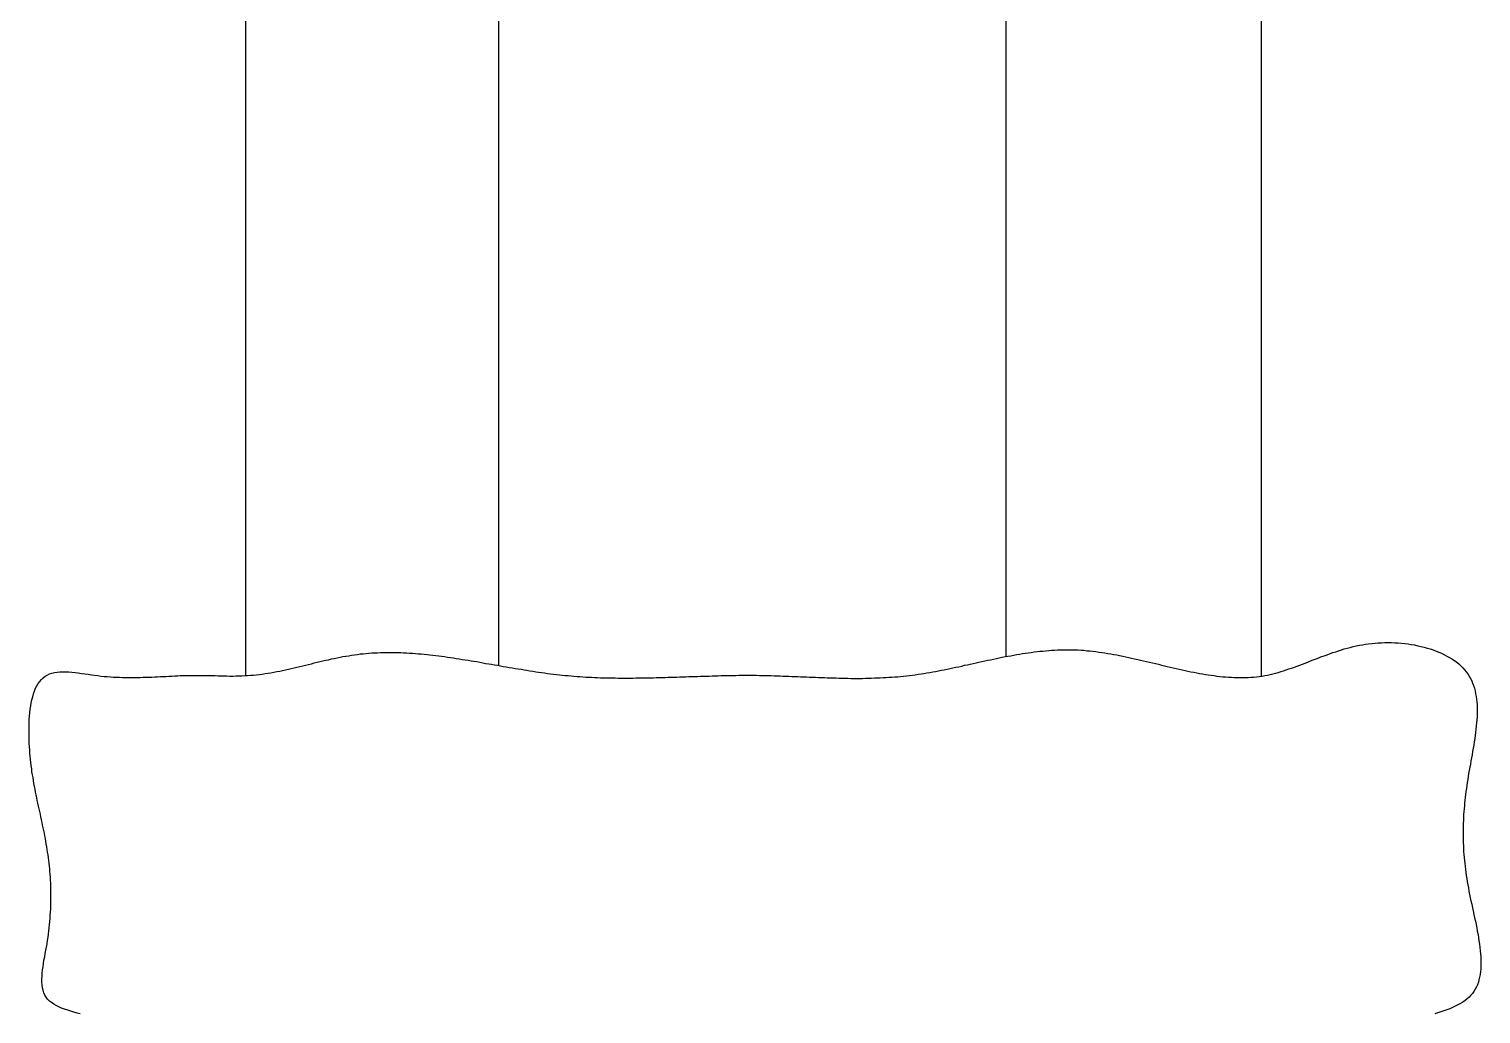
# Model space of a CAD drawing. Extents: x 443 to 1217, y -1921 to -677.
# Drawn here: x 562.35 to 576.27, y -999.59 to -990.15 of the extents above; entities that cross this region are included whole.
import ezdxf

# ---------------------------------------------------------------- set-up
doc = ezdxf.new("R2010")
doc.units = 0
doc.header["$MEASUREMENT"] = 0
doc.layers.add('3', color=8, linetype='CONTINUOUS')
doc.layers.add('5', color=7, linetype='CONTINUOUS')

msp = doc.modelspace()

# ---------------------------------------------------------------- linework, layer by layer
at = {"layer": '3', "color": 3}
for p, q in [((575.07, -996.062), (575.1, -996.056)), ((575.1, -996.056), (575.129, -996.051)), ((575.129, -996.051), (575.16, -996.046)), ((575.16, -996.046), (575.189, -996.042)), ((575.189, -996.042), (575.22, -996.038)), ((575.22, -996.038), (575.251, -996.036)), ((575.251, -996.036), (575.282, -996.033)), ((575.282, -996.033), (575.313, -996.031)), ((575.313, -996.031), (575.345, -996.03)), ((575.345, -996.03), (575.377, -996.03)), ((575.377, -996.03), (575.408, -996.03)), ((575.408, -996.03), (575.441, -996.033)), ((575.441, -996.033), (575.472, -996.034)), ((575.472, -996.034), (575.504, -996.037)), ((575.504, -996.037), (575.536, -996.04)), ((575.536, -996.04), (575.567, -996.043)), ((575.567, -996.043), (575.598, -996.048)), ((575.598, -996.048), (575.629, -996.053)), ((575.629, -996.053), (575.66, -996.06)), ((575.66, -996.06), (575.69, -996.066)), ((565.163, -996.206), (565.191, -996.199)), ((565.191, -996.199), (565.218, -996.194)), ((565.218, -996.194), (565.246, -996.187)), ((565.246, -996.187), (565.273, -996.182)), ((565.273, -996.182), (565.301, -996.175)), ((565.301, -996.175), (565.328, -996.17)), ((565.328, -996.17), (565.356, -996.164)), ((565.356, -996.164), (565.383, -996.16)), ((565.383, -996.16), (565.411, -996.156)), ((565.411, -996.156), (565.438, -996.151)), ((565.438, -996.151), (565.466, -996.147)), ((565.466, -996.147), (565.494, -996.143)), ((565.494, -996.143), (565.521, -996.139)), ((565.521, -996.139), (565.549, -996.137)), ((565.549, -996.137), (565.577, -996.134)), ((565.577, -996.134), (565.604, -996.132)), ((565.604, -996.132), (565.632, -996.129)), ((565.632, -996.129), (565.66, -996.128)), ((565.66, -996.128), (565.687, -996.127)), ((565.687, -996.127), (565.715, -996.126)), ((565.715, -996.126), (565.743, -996.125)), ((565.743, -996.125), (565.771, -996.125)), ((565.771, -996.125), (565.798, -996.124)), ((565.798, -996.124), (565.826, -996.125)), ((565.826, -996.125), (565.855, -996.125)), ((565.855, -996.125), (565.882, -996.126)), ((565.882, -996.126), (565.91, -996.126)), ((565.91, -996.126), (565.938, -996.127)), ((565.938, -996.127), (565.966, -996.129)), ((565.966, -996.129), (565.994, -996.131)), ((565.994, -996.131), (566.022, -996.133)), ((566.022, -996.133), (566.05, -996.135)), ((566.05, -996.135), (566.078, -996.137)), ((566.078, -996.137), (566.105, -996.139)), ((566.105, -996.139), (566.134, -996.141)), ((566.134, -996.141), (566.162, -996.145)), ((566.162, -996.145), (566.189, -996.148)), ((566.189, -996.148), (566.218, -996.151)), ((566.218, -996.151), (566.246, -996.155)), ((566.246, -996.155), (566.274, -996.158)), ((566.274, -996.158), (566.302, -996.161)), ((566.302, -996.161), (566.33, -996.165)), ((566.33, -996.165), (566.358, -996.169)), ((566.358, -996.169), (566.387, -996.173)), ((566.387, -996.173), (566.415, -996.177)), ((566.415, -996.177), (566.442, -996.182)), ((566.442, -996.182), (566.471, -996.186)), ((566.471, -996.186), (566.499, -996.191)), ((566.499, -996.191), (566.527, -996.195)), ((566.527, -996.195), (566.556, -996.199)), ((566.556, -996.199), (566.584, -996.204)), ((571.509, -996.206), (571.537, -996.2)), ((571.537, -996.2), (571.564, -996.194)), ((571.564, -996.194), (571.593, -996.188)), ((571.593, -996.188), (571.62, -996.183)), ((571.62, -996.183), (571.648, -996.176)), ((571.648, -996.176), (571.676, -996.171)), ((571.676, -996.171), (571.703, -996.165)), ((571.703, -996.165), (571.731, -996.16)), ((571.731, -996.16), (571.759, -996.156)), ((571.759, -996.156), (571.787, -996.15)), ((571.787, -996.15), (571.815, -996.145)), ((571.815, -996.145), (571.842, -996.14)), ((571.842, -996.14), (571.871, -996.136)), ((571.871, -996.136), (571.898, -996.132)), ((571.898, -996.132), (571.926, -996.127)), ((571.926, -996.127), (571.955, -996.124)), ((571.955, -996.124), (571.982, -996.12)), ((571.982, -996.12), (572.01, -996.116)), ((572.01, -996.116), (572.037, -996.113)), ((572.037, -996.113), (572.066, -996.111)), ((572.066, -996.111), (572.094, -996.108)), ((572.094, -996.108), (572.122, -996.106)), ((572.122, -996.106), (572.15, -996.103)), ((572.15, -996.103), (572.178, -996.102)), ((572.178, -996.102), (572.206, -996.1)), ((572.206, -996.1), (572.235, -996.099)), ((572.235, -996.099), (572.263, -996.099)), ((572.263, -996.099), (572.29, -996.099)), ((572.29, -996.099), (572.319, -996.099)), ((572.319, -996.099), (572.347, -996.099)), ((572.347, -996.099), (572.375, -996.1)), ((572.375, -996.1), (572.404, -996.101)), ((572.404, -996.101), (572.432, -996.102)), ((572.432, -996.102), (572.46, -996.104)), ((572.46, -996.104), (572.489, -996.108)), ((572.489, -996.108), (572.517, -996.11)), ((572.517, -996.11), (572.546, -996.113)), ((572.546, -996.113), (572.575, -996.116)), ((572.575, -996.116), (572.603, -996.121)), ((572.603, -996.121), (572.631, -996.124)), ((572.631, -996.124), (572.66, -996.128)), ((572.66, -996.128), (572.688, -996.134)), ((572.688, -996.134), (572.717, -996.138)), ((572.717, -996.138), (572.746, -996.144)), ((572.746, -996.144), (572.774, -996.149)), ((572.774, -996.149), (572.802, -996.155)), ((572.802, -996.155), (572.832, -996.16)), ((572.832, -996.16), (572.86, -996.167)), ((572.86, -996.167), (572.889, -996.172)), ((572.889, -996.172), (572.917, -996.179)), ((572.917, -996.179), (572.945, -996.185)), ((572.945, -996.185), (572.975, -996.192)), ((572.975, -996.192), (573.003, -996.198)), ((573.003, -996.198), (573.031, -996.205)), ((574.632, -996.206), (574.658, -996.196)), ((574.658, -996.196), (574.685, -996.186)), ((574.685, -996.186), (574.711, -996.175)), ((574.711, -996.175), (574.738, -996.165)), ((574.738, -996.165), (574.764, -996.156)), ((574.764, -996.156), (574.791, -996.146)), ((574.791, -996.146), (574.819, -996.136)), ((574.819, -996.136), (574.845, -996.126)), ((574.845, -996.126), (574.873, -996.118)), ((574.873, -996.118), (574.9, -996.109)), ((574.9, -996.109), (574.928, -996.1)), ((574.928, -996.1), (574.956, -996.091)), ((574.956, -996.091), (574.984, -996.084)), ((574.984, -996.084), (575.013, -996.076)), ((575.013, -996.076), (575.041, -996.068)), ((575.041, -996.068), (575.07, -996.062)), ((575.69, -996.066), (575.72, -996.074)), ((575.72, -996.074), (575.749, -996.082)), ((575.749, -996.082), (575.779, -996.09)), ((575.779, -996.09), (575.807, -996.1)), ((575.807, -996.1), (575.835, -996.111)), ((575.835, -996.111), (575.863, -996.122)), ((575.863, -996.122), (575.889, -996.133)), ((575.889, -996.133), (575.915, -996.146)), ((575.915, -996.146), (575.94, -996.159)), ((575.94, -996.159), (575.965, -996.173)), ((575.965, -996.173), (575.988, -996.187)), ((575.988, -996.187), (576.011, -996.203)), ((562.521, -996.341), (562.543, -996.331)), ((562.543, -996.331), (562.566, -996.323)), ((562.566, -996.323), (562.591, -996.317)), ((562.591, -996.317), (562.616, -996.314)), ((562.616, -996.314), (562.642, -996.311)), ((562.642, -996.311), (562.67, -996.31)), ((562.67, -996.31), (562.699, -996.31)), ((562.699, -996.31), (562.728, -996.311)), ((562.728, -996.311), (562.757, -996.315)), ((562.757, -996.315), (562.788, -996.318)), ((562.788, -996.318), (562.819, -996.321)), ((562.819, -996.321), (562.849, -996.326)), ((562.849, -996.326), (562.881, -996.33)), ((562.881, -996.33), (562.912, -996.334)), ((562.912, -996.334), (562.944, -996.34)), ((564.498, -996.342), (564.526, -996.339)), ((564.526, -996.339), (564.555, -996.335)), ((564.555, -996.335), (564.582, -996.332)), ((564.582, -996.332), (564.61, -996.328)), ((564.61, -996.328), (564.639, -996.323)), ((564.639, -996.323), (564.666, -996.319)), ((564.666, -996.319), (564.694, -996.314)), ((564.694, -996.314), (564.721, -996.308)), ((564.721, -996.308), (564.75, -996.303)), ((564.75, -996.303), (564.777, -996.297)), ((564.777, -996.297), (564.805, -996.292)), ((564.805, -996.292), (564.833, -996.285)), ((564.833, -996.285), (564.86, -996.279)), ((564.86, -996.279), (564.888, -996.272)), ((564.888, -996.272), (564.915, -996.266)), ((564.915, -996.266), (564.943, -996.259)), ((564.943, -996.259), (564.971, -996.253)), ((564.971, -996.253), (564.998, -996.246)), ((564.998, -996.246), (565.025, -996.24)), ((565.025, -996.24), (565.053, -996.233)), ((565.053, -996.233), (565.081, -996.225)), ((565.081, -996.225), (565.108, -996.219)), ((565.108, -996.219), (565.135, -996.212)), ((565.135, -996.212), (565.163, -996.206)), ((566.584, -996.204), (566.611, -996.209)), ((566.611, -996.209), (566.639, -996.213)), ((566.639, -996.213), (566.668, -996.219)), ((566.668, -996.219), (566.696, -996.223)), ((566.696, -996.223), (566.724, -996.229)), ((566.724, -996.229), (566.753, -996.233)), ((566.753, -996.233), (566.781, -996.238)), ((566.781, -996.238), (566.809, -996.243)), ((566.809, -996.243), (566.837, -996.248)), ((566.837, -996.248), (566.865, -996.253)), ((566.865, -996.253), (566.893, -996.258)), ((566.893, -996.258), (566.922, -996.262)), ((566.922, -996.262), (566.95, -996.268)), ((566.95, -996.268), (566.978, -996.272)), ((566.978, -996.272), (567.007, -996.278)), ((567.007, -996.278), (567.035, -996.282)), ((567.035, -996.282), (567.063, -996.286)), ((567.063, -996.286), (567.092, -996.292)), ((567.092, -996.292), (567.12, -996.296)), ((567.12, -996.296), (567.147, -996.301)), ((567.147, -996.301), (567.176, -996.305)), ((567.176, -996.305), (567.204, -996.309)), ((567.204, -996.309), (567.232, -996.314)), ((567.232, -996.314), (567.261, -996.317)), ((567.261, -996.317), (567.289, -996.321)), ((567.289, -996.321), (567.317, -996.325)), ((567.317, -996.325), (567.346, -996.329)), ((567.346, -996.329), (567.374, -996.332)), ((567.374, -996.332), (567.402, -996.335)), ((567.402, -996.335), (567.431, -996.339)), ((567.431, -996.339), (567.459, -996.342)), ((570.815, -996.342), (570.842, -996.338)), ((570.842, -996.338), (570.87, -996.334)), ((570.87, -996.334), (570.898, -996.33)), ((570.898, -996.33), (570.926, -996.326)), ((570.926, -996.326), (570.954, -996.321)), ((570.954, -996.321), (570.981, -996.316)), ((570.981, -996.316), (571.01, -996.311)), ((571.01, -996.311), (571.037, -996.306)), ((571.037, -996.306), (571.065, -996.301)), ((571.065, -996.301), (571.092, -996.295)), ((571.092, -996.295), (571.121, -996.29)), ((571.121, -996.29), (571.148, -996.284)), ((571.148, -996.284), (571.176, -996.279)), ((571.176, -996.279), (571.204, -996.272)), ((571.204, -996.272), (571.232, -996.267)), ((571.232, -996.267), (571.259, -996.261)), ((571.259, -996.261), (571.288, -996.255)), ((571.288, -996.255), (571.315, -996.248)), ((571.315, -996.248), (571.342, -996.243)), ((571.342, -996.243), (571.37, -996.236)), ((571.37, -996.236), (571.398, -996.231)), ((571.398, -996.231), (571.426, -996.224)), ((571.426, -996.224), (571.453, -996.218)), ((571.453, -996.218), (571.482, -996.212)), ((571.482, -996.212), (571.509, -996.206)), ((573.031, -996.205), (573.06, -996.211)), ((573.06, -996.211), (573.088, -996.218)), ((573.088, -996.218), (573.117, -996.225)), ((573.117, -996.225), (573.146, -996.232)), ((573.146, -996.232), (573.174, -996.238)), ((573.174, -996.238), (573.202, -996.246)), ((573.202, -996.246), (573.231, -996.253)), ((573.231, -996.253), (573.259, -996.259)), ((573.259, -996.259), (573.287, -996.266)), ((573.287, -996.266), (573.316, -996.272)), ((573.316, -996.272), (573.344, -996.279)), ((573.344, -996.279), (573.372, -996.285)), ((573.372, -996.285), (573.401, -996.292)), ((573.401, -996.292), (573.429, -996.297)), ((573.429, -996.297), (573.457, -996.304)), ((573.457, -996.304), (573.485, -996.309)), ((573.485, -996.309), (573.513, -996.315)), ((573.513, -996.315), (573.541, -996.32)), ((573.541, -996.32), (573.569, -996.326)), ((573.569, -996.326), (573.597, -996.33)), ((573.597, -996.33), (573.625, -996.335)), ((573.625, -996.335), (573.652, -996.34)), ((574.219, -996.341), (574.245, -996.335)), ((574.245, -996.335), (574.271, -996.33)), ((574.271, -996.33), (574.297, -996.323)), ((574.297, -996.323), (574.323, -996.316)), ((574.323, -996.316), (574.349, -996.308)), ((574.349, -996.308), (574.374, -996.301)), ((574.374, -996.301), (574.4, -996.292)), ((574.4, -996.292), (574.425, -996.283)), ((574.425, -996.283), (574.451, -996.274)), ((574.451, -996.274), (574.477, -996.266)), ((574.477, -996.266), (574.503, -996.256)), ((574.503, -996.256), (574.529, -996.246)), ((574.529, -996.246), (574.555, -996.236)), ((574.555, -996.236), (574.58, -996.226)), ((574.58, -996.226), (574.606, -996.217)), ((574.606, -996.217), (574.632, -996.206)), ((576.011, -996.203), (576.033, -996.219)), ((576.033, -996.219), (576.053, -996.235)), ((576.053, -996.235), (576.073, -996.253)), ((576.073, -996.253), (576.092, -996.271)), ((576.092, -996.271), (576.109, -996.29)), ((576.109, -996.29), (576.124, -996.31)), ((576.124, -996.31), (576.139, -996.33)), ((576.139, -996.33), (576.154, -996.352)), ((562.4, -996.495), (562.41, -996.468)), ((562.41, -996.468), (562.422, -996.446)), ((562.422, -996.446), (562.435, -996.423)), ((562.435, -996.423), (562.449, -996.402)), ((562.449, -996.402), (562.465, -996.383)), ((562.465, -996.383), (562.483, -996.367)), ((562.483, -996.367), (562.501, -996.353)), ((562.501, -996.353), (562.521, -996.341)), ((562.944, -996.34), (562.974, -996.343)), ((562.974, -996.343), (563.005, -996.347)), ((563.005, -996.347), (563.035, -996.351)), ((563.035, -996.351), (563.066, -996.354)), ((563.066, -996.354), (563.096, -996.356)), ((563.096, -996.356), (563.126, -996.358)), ((563.126, -996.358), (563.155, -996.361)), ((563.155, -996.361), (563.185, -996.362)), ((563.185, -996.362), (563.214, -996.363)), ((563.214, -996.363), (563.242, -996.364)), ((563.242, -996.364), (563.272, -996.365)), ((563.272, -996.365), (563.3, -996.365)), ((563.3, -996.365), (563.329, -996.365)), ((563.329, -996.365), (563.357, -996.365)), ((563.357, -996.365), (563.385, -996.365)), ((563.385, -996.365), (563.412, -996.364)), ((563.412, -996.364), (563.441, -996.363)), ((563.441, -996.363), (563.468, -996.363)), ((563.468, -996.363), (563.496, -996.362)), ((563.496, -996.362), (563.524, -996.361)), ((563.524, -996.361), (563.551, -996.359)), ((563.551, -996.359), (563.579, -996.358)), ((563.579, -996.358), (563.606, -996.356)), ((563.606, -996.356), (563.634, -996.355)), ((563.634, -996.355), (563.661, -996.354)), ((563.661, -996.354), (563.688, -996.353)), ((563.688, -996.353), (563.715, -996.352)), ((563.715, -996.352), (563.743, -996.35)), ((563.743, -996.35), (563.77, -996.349)), ((563.77, -996.349), (563.797, -996.347)), ((563.797, -996.347), (563.824, -996.347)), ((563.824, -996.347), (563.852, -996.346)), ((563.852, -996.346), (563.879, -996.345)), ((563.879, -996.345), (563.907, -996.345)), ((563.907, -996.345), (563.935, -996.345)), ((563.935, -996.345), (563.962, -996.345)), ((563.962, -996.345), (563.99, -996.345)), ((563.99, -996.345), (564.018, -996.345)), ((564.018, -996.345), (564.046, -996.345)), ((564.046, -996.345), (564.074, -996.346)), ((564.074, -996.346), (564.102, -996.347)), ((564.102, -996.347), (564.131, -996.347)), ((564.131, -996.347), (564.159, -996.349)), ((564.159, -996.349), (564.187, -996.349)), ((564.187, -996.349), (564.216, -996.35)), ((564.216, -996.35), (564.244, -996.35)), ((564.244, -996.35), (564.272, -996.351)), ((564.272, -996.351), (564.301, -996.351)), ((564.301, -996.351), (564.329, -996.35)), ((564.329, -996.35), (564.357, -996.35)), ((564.357, -996.35), (564.386, -996.349)), ((564.386, -996.349), (564.414, -996.347)), ((564.414, -996.347), (564.441, -996.346)), ((564.441, -996.346), (564.47, -996.344)), ((564.47, -996.344), (564.498, -996.342)), ((567.459, -996.342), (567.486, -996.345)), ((567.486, -996.345), (567.515, -996.347)), ((567.515, -996.347), (567.543, -996.35)), ((567.543, -996.35), (567.571, -996.353)), ((567.571, -996.353), (567.6, -996.355)), ((567.6, -996.355), (567.628, -996.356)), ((567.628, -996.356), (567.656, -996.358)), ((567.656, -996.358), (567.685, -996.361)), ((567.685, -996.361), (567.713, -996.362)), ((567.713, -996.362), (567.74, -996.363)), ((567.74, -996.363), (567.769, -996.365)), ((567.769, -996.365), (567.797, -996.366)), ((567.797, -996.366), (567.825, -996.367)), ((567.825, -996.367), (567.854, -996.367)), ((567.854, -996.367), (567.882, -996.368)), ((567.882, -996.368), (567.91, -996.369)), ((567.91, -996.369), (567.939, -996.369)), ((567.939, -996.369), (567.966, -996.369)), ((567.966, -996.369), (567.994, -996.37)), ((567.994, -996.37), (568.022, -996.37)), ((568.022, -996.37), (568.051, -996.37)), ((568.051, -996.37), (568.079, -996.37)), ((568.079, -996.37), (568.107, -996.37)), ((568.107, -996.37), (568.136, -996.37)), ((568.136, -996.37), (568.163, -996.369)), ((568.163, -996.369), (568.191, -996.369)), ((568.191, -996.369), (568.22, -996.369)), ((568.22, -996.369), (568.248, -996.368)), ((568.248, -996.368), (568.276, -996.368)), ((568.276, -996.368), (568.305, -996.367)), ((568.305, -996.367), (568.333, -996.367)), ((568.333, -996.367), (568.36, -996.366)), ((568.36, -996.366), (568.389, -996.365)), ((568.389, -996.365), (568.417, -996.365)), ((568.417, -996.365), (568.445, -996.364)), ((568.445, -996.364), (568.474, -996.363)), ((568.474, -996.363), (568.502, -996.362)), ((568.502, -996.362), (568.53, -996.362)), ((568.53, -996.362), (568.558, -996.361)), ((568.558, -996.361), (568.586, -996.359)), ((568.586, -996.359), (568.614, -996.358)), ((568.614, -996.358), (568.643, -996.357)), ((568.643, -996.357), (568.671, -996.356)), ((568.671, -996.356), (568.699, -996.355)), ((568.699, -996.355), (568.728, -996.355)), ((568.728, -996.355), (568.755, -996.354)), ((568.755, -996.354), (568.783, -996.353)), ((568.783, -996.353), (568.811, -996.352)), ((568.811, -996.352), (568.84, -996.351)), ((568.84, -996.351), (568.868, -996.351)), ((568.868, -996.351), (568.896, -996.35)), ((568.896, -996.35), (568.925, -996.349)), ((568.925, -996.349), (568.953, -996.349)), ((568.953, -996.349), (568.981, -996.347)), ((568.981, -996.347), (569.009, -996.346)), ((569.009, -996.346), (569.037, -996.346)), ((569.037, -996.346), (569.065, -996.345)), ((569.065, -996.345), (569.094, -996.345)), ((569.094, -996.345), (569.122, -996.345)), ((569.122, -996.345), (569.15, -996.344)), ((569.15, -996.344), (569.179, -996.344)), ((569.179, -996.344), (569.207, -996.344)), ((569.207, -996.344), (569.235, -996.344)), ((569.235, -996.344), (569.264, -996.344)), ((569.264, -996.344), (569.292, -996.344)), ((569.292, -996.344), (569.32, -996.344)), ((569.32, -996.344), (569.348, -996.345)), ((569.348, -996.345), (569.376, -996.345)), ((569.376, -996.345), (569.404, -996.346)), ((569.404, -996.346), (569.433, -996.346)), ((569.433, -996.346), (569.461, -996.347)), ((569.461, -996.347), (569.489, -996.349)), ((569.489, -996.349), (569.518, -996.349)), ((569.518, -996.349), (569.546, -996.35)), ((569.546, -996.35), (569.574, -996.351)), ((569.574, -996.351), (569.603, -996.352)), ((569.603, -996.352), (569.631, -996.353)), ((569.631, -996.353), (569.659, -996.354)), ((569.659, -996.354), (569.688, -996.355)), ((569.688, -996.355), (569.716, -996.356)), ((569.716, -996.356), (569.744, -996.357)), ((569.744, -996.357), (569.773, -996.358)), ((569.773, -996.358), (569.801, -996.359)), ((569.801, -996.359), (569.829, -996.361)), ((569.829, -996.361), (569.858, -996.362)), ((569.858, -996.362), (569.886, -996.363)), ((569.886, -996.363), (569.914, -996.364)), ((569.914, -996.364), (569.943, -996.365)), ((569.943, -996.365), (569.971, -996.366)), ((569.971, -996.366), (569.999, -996.367)), ((569.999, -996.367), (570.027, -996.368)), ((570.027, -996.368), (570.055, -996.369)), ((570.055, -996.369), (570.083, -996.369)), ((570.083, -996.369), (570.112, -996.37)), ((570.112, -996.37), (570.14, -996.37)), ((570.14, -996.37), (570.168, -996.371)), ((570.168, -996.371), (570.197, -996.371)), ((570.197, -996.371), (570.225, -996.373)), ((570.225, -996.373), (570.253, -996.373)), ((570.253, -996.373), (570.282, -996.373)), ((570.282, -996.373), (570.309, -996.373)), ((570.309, -996.373), (570.337, -996.373)), ((570.337, -996.373), (570.366, -996.371)), ((570.366, -996.371), (570.394, -996.371)), ((570.394, -996.371), (570.422, -996.37)), ((570.422, -996.37), (570.451, -996.369)), ((570.451, -996.369), (570.478, -996.369)), ((570.478, -996.369), (570.506, -996.368)), ((570.506, -996.368), (570.534, -996.366)), ((570.534, -996.366), (570.563, -996.365)), ((570.563, -996.365), (570.59, -996.363)), ((570.59, -996.363), (570.618, -996.362)), ((570.618, -996.362), (570.647, -996.359)), ((570.647, -996.359), (570.675, -996.357)), ((570.675, -996.357), (570.702, -996.354)), ((570.702, -996.354), (570.731, -996.352)), ((570.731, -996.352), (570.759, -996.349)), ((570.759, -996.349), (570.786, -996.345)), ((570.786, -996.345), (570.815, -996.342)), ((573.652, -996.34), (573.68, -996.343)), ((573.68, -996.343), (573.708, -996.347)), ((573.708, -996.347), (573.735, -996.351)), ((573.735, -996.351), (573.763, -996.354)), ((573.763, -996.354), (573.791, -996.357)), ((573.791, -996.357), (573.818, -996.359)), ((573.818, -996.359), (573.845, -996.362)), ((573.845, -996.362), (573.873, -996.363)), ((573.873, -996.363), (573.9, -996.364)), ((573.9, -996.364), (573.927, -996.365)), ((573.927, -996.365), (573.953, -996.366)), ((573.953, -996.366), (573.981, -996.365)), ((573.981, -996.365), (574.008, -996.365)), ((574.008, -996.365), (574.034, -996.364)), ((574.034, -996.364), (574.061, -996.363)), ((574.061, -996.363), (574.087, -996.361)), ((574.087, -996.361), (574.115, -996.357)), ((574.115, -996.357), (574.141, -996.354)), ((574.141, -996.354), (574.167, -996.351)), ((574.167, -996.351), (574.193, -996.346)), ((574.193, -996.346), (574.219, -996.341)), ((576.154, -996.352), (576.166, -996.374)), ((576.166, -996.374), (576.177, -996.397)), ((576.177, -996.397), (576.186, -996.419)), ((576.186, -996.419), (576.195, -996.443)), ((576.195, -996.443), (576.203, -996.468)), ((576.203, -996.468), (576.209, -996.493)), ((562.363, -996.638), (562.368, -996.608)), ((562.368, -996.608), (562.375, -996.579)), ((562.375, -996.579), (562.382, -996.549)), ((562.382, -996.549), (562.39, -996.521)), ((562.39, -996.521), (562.4, -996.495)), ((576.209, -996.493), (576.215, -996.52)), ((576.215, -996.52), (576.219, -996.546)), ((576.219, -996.546), (576.223, -996.572)), ((576.223, -996.572), (576.226, -996.599)), ((576.226, -996.599), (576.228, -996.628)), ((562.349, -996.768), (562.351, -996.735)), ((562.351, -996.735), (562.354, -996.703)), ((562.354, -996.703), (562.359, -996.67)), ((562.359, -996.67), (562.363, -996.638)), ((576.228, -996.742), (576.227, -996.771)), ((576.228, -996.628), (576.229, -996.655)), ((576.229, -996.713), (576.228, -996.742)), ((576.229, -996.655), (576.229, -996.684)), ((576.229, -996.684), (576.229, -996.713)), ((562.347, -996.835), (562.348, -996.801)), ((562.347, -996.867), (562.347, -996.835)), ((562.347, -996.9), (562.347, -996.867)), ((562.348, -996.801), (562.349, -996.768)), ((576.215, -996.891), (576.21, -996.921)), ((576.218, -996.861), (576.215, -996.891)), ((576.221, -996.83), (576.218, -996.861)), ((576.224, -996.801), (576.221, -996.83)), ((576.227, -996.771), (576.224, -996.801)), ((562.347, -996.933), (562.347, -996.9)), ((562.348, -996.965), (562.347, -996.933)), ((562.349, -996.997), (562.348, -996.965)), ((562.351, -997.029), (562.349, -996.997)), ((562.353, -997.059), (562.351, -997.029)), ((576.196, -997.012), (576.192, -997.043)), ((576.202, -996.982), (576.196, -997.012)), ((576.206, -996.951), (576.202, -996.982)), ((576.21, -996.921), (576.206, -996.951)), ((562.355, -997.091), (562.353, -997.059)), ((562.358, -997.12), (562.355, -997.091)), ((562.361, -997.151), (562.358, -997.12)), ((562.364, -997.18), (562.361, -997.151)), ((576.17, -997.165), (576.165, -997.195)), ((576.175, -997.134), (576.17, -997.165)), ((576.181, -997.105), (576.175, -997.134)), ((576.186, -997.074), (576.181, -997.105)), ((576.192, -997.043), (576.186, -997.074)), ((562.367, -997.21), (562.364, -997.18)), ((562.372, -997.239), (562.367, -997.21)), ((562.375, -997.268), (562.372, -997.239)), ((562.379, -997.297), (562.375, -997.268)), ((562.385, -997.325), (562.379, -997.297)), ((576.148, -997.285), (576.144, -997.314)), ((576.154, -997.255), (576.148, -997.285)), ((576.159, -997.225), (576.154, -997.255)), ((576.165, -997.195), (576.159, -997.225)), ((562.389, -997.353), (562.385, -997.325)), ((562.393, -997.381), (562.389, -997.353)), ((562.399, -997.409), (562.393, -997.381)), ((562.404, -997.436), (562.399, -997.409)), ((562.41, -997.463), (562.404, -997.436)), ((576.126, -997.429), (576.122, -997.457)), ((576.131, -997.4), (576.126, -997.429)), ((576.134, -997.372), (576.131, -997.4)), ((576.139, -997.344), (576.134, -997.372)), ((576.144, -997.314), (576.139, -997.344)), ((562.415, -997.491), (562.41, -997.463)), ((562.421, -997.517), (562.415, -997.491)), ((562.426, -997.544), (562.421, -997.517)), ((562.432, -997.571), (562.426, -997.544)), ((562.437, -997.597), (562.432, -997.571)), ((576.109, -997.569), (576.107, -997.596)), ((576.112, -997.541), (576.109, -997.569)), ((576.115, -997.514), (576.112, -997.541)), ((576.119, -997.485), (576.115, -997.514)), ((576.122, -997.457), (576.119, -997.485)), ((562.443, -997.624), (562.437, -997.597)), ((562.449, -997.65), (562.443, -997.624)), ((562.455, -997.676), (562.449, -997.65)), ((562.46, -997.702), (562.455, -997.676)), ((562.465, -997.728), (562.46, -997.702)), ((562.472, -997.754), (562.465, -997.728)), ((576.099, -997.705), (576.097, -997.733)), ((576.1, -997.678), (576.099, -997.705)), ((576.102, -997.651), (576.1, -997.678)), ((576.105, -997.624), (576.102, -997.651)), ((576.107, -997.596), (576.105, -997.624)), ((562.477, -997.781), (562.472, -997.754)), ((562.483, -997.807), (562.477, -997.781)), ((562.488, -997.832), (562.483, -997.807)), ((562.494, -997.858), (562.488, -997.832)), ((562.498, -997.884), (562.494, -997.858)), ((576.096, -997.787), (576.095, -997.814)), ((576.095, -997.814), (576.095, -997.842)), ((576.095, -997.842), (576.095, -997.869)), ((576.095, -997.869), (576.095, -997.896)), ((576.097, -997.733), (576.096, -997.76)), ((576.096, -997.76), (576.096, -997.787)), ((562.504, -997.91), (562.498, -997.884)), ((562.508, -997.936), (562.504, -997.91)), ((562.512, -997.961), (562.508, -997.936)), ((562.518, -997.988), (562.512, -997.961)), ((562.521, -998.014), (562.518, -997.988)), ((576.095, -997.896), (576.095, -997.923)), ((576.095, -997.923), (576.096, -997.951)), ((576.096, -997.951), (576.097, -997.979)), ((576.097, -997.979), (576.098, -998.006)), ((576.098, -998.006), (576.1, -998.035)), ((562.525, -998.04), (562.521, -998.014)), ((562.53, -998.066), (562.525, -998.04)), ((562.533, -998.093), (562.53, -998.066)), ((562.536, -998.12), (562.533, -998.093)), ((562.54, -998.146), (562.536, -998.12)), ((562.543, -998.173), (562.54, -998.146)), ((576.1, -998.035), (576.102, -998.062)), ((576.102, -998.062), (576.105, -998.09)), ((576.105, -998.09), (576.107, -998.118)), ((576.107, -998.118), (576.11, -998.147)), ((576.11, -998.147), (576.113, -998.175)), ((562.545, -998.199), (562.543, -998.173)), ((562.547, -998.226), (562.545, -998.199)), ((562.549, -998.252), (562.547, -998.226)), ((562.552, -998.28), (562.549, -998.252)), ((562.553, -998.307), (562.552, -998.28)), ((576.113, -998.175), (576.117, -998.205)), ((576.117, -998.205), (576.121, -998.233)), ((576.121, -998.233), (576.125, -998.262)), ((576.125, -998.262), (576.13, -998.293)), ((562.555, -998.334), (562.553, -998.307)), ((562.556, -998.361), (562.555, -998.334)), ((562.556, -998.39), (562.556, -998.361)), ((562.557, -998.417), (562.556, -998.39)), ((562.557, -998.445), (562.557, -998.417)), ((576.13, -998.293), (576.134, -998.322)), ((576.134, -998.322), (576.139, -998.353)), ((576.139, -998.353), (576.145, -998.383)), ((576.145, -998.383), (576.15, -998.414)), ((576.15, -998.414), (576.157, -998.444)), ((562.554, -998.587), (562.556, -998.559)), ((562.556, -998.53), (562.557, -998.502)), ((562.556, -998.559), (562.556, -998.53)), ((562.557, -998.474), (562.557, -998.445)), ((562.557, -998.502), (562.557, -998.474)), ((576.157, -998.444), (576.163, -998.476)), ((576.163, -998.476), (576.17, -998.507)), ((576.17, -998.507), (576.178, -998.539)), ((576.178, -998.539), (576.184, -998.572)), ((562.544, -998.734), (562.546, -998.704)), ((562.546, -998.704), (562.548, -998.674)), ((562.548, -998.674), (562.55, -998.645)), ((562.55, -998.645), (562.553, -998.616)), ((562.553, -998.616), (562.554, -998.587)), ((576.184, -998.572), (576.191, -998.603)), ((576.191, -998.603), (576.198, -998.636)), ((576.198, -998.636), (576.205, -998.668)), ((576.205, -998.668), (576.212, -998.7)), ((576.212, -998.7), (576.219, -998.732)), ((562.529, -998.855), (562.533, -998.825)), ((562.533, -998.825), (562.536, -998.794)), ((562.536, -998.794), (562.541, -998.764)), ((562.541, -998.764), (562.544, -998.734)), ((576.219, -998.732), (576.226, -998.765)), ((576.226, -998.765), (576.231, -998.796)), ((576.231, -998.796), (576.238, -998.828)), ((576.238, -998.828), (576.243, -998.86)), ((562.502, -999.012), (562.508, -998.98)), ((562.508, -998.98), (562.514, -998.949)), ((562.514, -998.949), (562.519, -998.917)), ((562.519, -998.917), (562.524, -998.886)), ((562.524, -998.886), (562.529, -998.855)), ((576.243, -998.86), (576.247, -998.891)), ((576.247, -998.891), (576.253, -998.923)), ((576.253, -998.923), (576.256, -998.953)), ((576.256, -998.953), (576.259, -998.984)), ((576.259, -998.984), (576.263, -999.014)), ((562.481, -999.139), (562.486, -999.107)), ((562.486, -999.107), (562.49, -999.075)), ((562.49, -999.075), (562.497, -999.044)), ((562.497, -999.044), (562.502, -999.012)), ((576.263, -999.014), (576.265, -999.044)), ((576.265, -999.044), (576.266, -999.073)), ((576.266, -999.101), (576.265, -999.13)), ((576.266, -999.073), (576.266, -999.101)), ((562.47, -999.257), (562.471, -999.229)), ((562.47, -999.286), (562.47, -999.257)), ((562.471, -999.229), (562.473, -999.2)), ((562.473, -999.2), (562.476, -999.169)), ((562.476, -999.169), (562.481, -999.139)), ((576.247, -999.262), (576.241, -999.286)), ((576.253, -999.237), (576.247, -999.262)), ((576.258, -999.212), (576.253, -999.237)), ((576.262, -999.184), (576.258, -999.212)), ((576.264, -999.158), (576.262, -999.184)), ((576.265, -999.13), (576.264, -999.158)), ((562.472, -999.313), (562.47, -999.286)), ((562.476, -999.339), (562.472, -999.313)), ((562.482, -999.364), (562.476, -999.339)), ((562.489, -999.387), (562.482, -999.364)), ((562.499, -999.409), (562.489, -999.387)), ((576.185, -999.394), (576.17, -999.412)), ((576.199, -999.374), (576.185, -999.394)), ((576.211, -999.353), (576.199, -999.374)), ((576.222, -999.331), (576.211, -999.353)), ((576.232, -999.31), (576.222, -999.331)), ((576.241, -999.286), (576.232, -999.31)), ((562.511, -999.429), (562.499, -999.409)), ((562.525, -999.449), (562.511, -999.429)), ((562.543, -999.467), (562.525, -999.449)), ((562.562, -999.482), (562.543, -999.467)), ((562.584, -999.497), (562.562, -999.482)), ((562.608, -999.51), (562.584, -999.497)), ((562.633, -999.522), (562.608, -999.51)), ((562.659, -999.534), (562.633, -999.522)), ((562.688, -999.545), (562.659, -999.534)), ((575.966, -999.54), (575.939, -999.55)), ((575.993, -999.529), (575.966, -999.54)), ((576.02, -999.517), (575.993, -999.529)), ((576.045, -999.504), (576.02, -999.517)), ((576.069, -999.491), (576.045, -999.504)), ((576.092, -999.477), (576.069, -999.491)), ((576.113, -999.462), (576.092, -999.477)), ((576.134, -999.447), (576.113, -999.462)), ((576.153, -999.431), (576.134, -999.447)), ((576.17, -999.412), (576.153, -999.431)), ((562.717, -999.555), (562.688, -999.545)), ((562.747, -999.565), (562.717, -999.555)), ((562.777, -999.573), (562.747, -999.565)), ((562.808, -999.582), (562.777, -999.573)), ((562.838, -999.591), (562.808, -999.582)), ((575.853, -999.581), (575.824, -999.591)), ((575.882, -999.571), (575.853, -999.581)), ((575.911, -999.561), (575.882, -999.571)), ((575.939, -999.55), (575.911, -999.561))]:
    msp.add_line(p, q, dxfattribs=at)
at = {"layer": '5', "linetype": 'Continuous'}
for p, q in [((564.424, -996.347), (564.424, -984.145)), ((574.163, -996.351), (574.163, -984.145)), ((571.715, -996.163), (571.715, -987.388))]:
    msp.add_line(p, q, dxfattribs=at)
at = {"layer": '5', "color": 7, "linetype": 'Continuous'}
msp.add_line((566.846, -987.388), (566.846, -996.25), dxfattribs=at)

doc.saveas('drawing.dxf')
